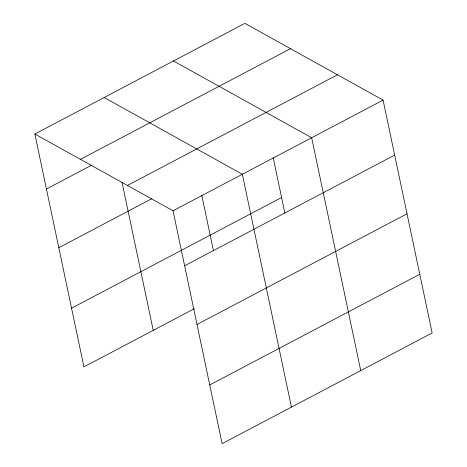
<?xml version="1.0" encoding="UTF-8"?>
<svg xmlns="http://www.w3.org/2000/svg" width="467" height="467" viewBox="0 0 467 467"><rect width="100%" height="100%" fill="white"/><g stroke="black" fill="none" stroke-linecap="round" stroke-linejoin="round"><path stroke-width="0.7" d="M34.85 134.029L244.883 23.35L383.074 100.113L432.15 332.971L222.117 443.65L173.047 210.786L34.85 134.029L83.926 366.887L194.307 308.722M80.458 159.358L290.486 48.679M46.437 189.012L92.005 165.003M127.444 185.457L337.472 74.778M58.807 247.714L151.863 198.673M173.047 210.786L383.074 100.113M71.556 308.191L281.583 197.512M184.634 265.776L394.662 155.097M197.004 324.472L407.031 213.798M209.747 384.954L419.78 274.275M173.473 60.979L311.664 137.742L360.74 370.605M104.159 97.504L242.355 174.267L291.431 407.125M273.189 157.671L284.864 213.069M201.779 195.299L213.454 250.703M122.01 182.194L153.234 330.367"/></g></svg>
